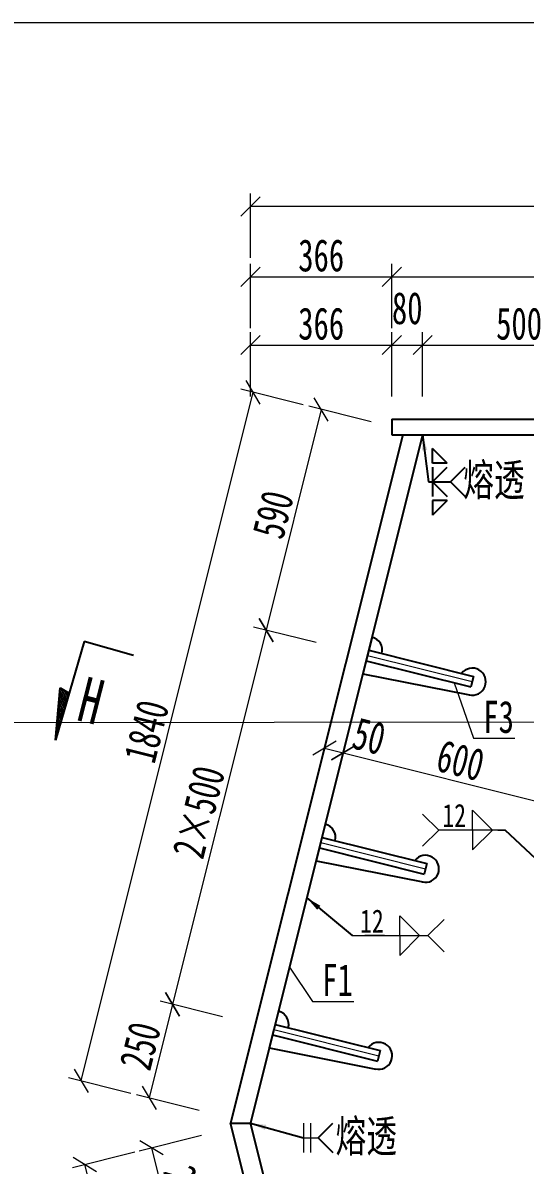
# Model space of a CAD drawing. Header units: millimetres. Extents: x -411717 to -116098, y 0 to 693159.
# Drawn here: x -182205 to -180903, y 370109 to 373071 of the extents above; entities that cross this region are included whole.
import ezdxf
from ezdxf.enums import TextEntityAlignment as Align

# ---------------------------------------------------------------- set-up
doc = ezdxf.new("R2010")
doc.units = ezdxf.units.MM
doc.header["$LTSCALE"] = 2
doc.header["$PDMODE"] = 3
doc.header["$PDSIZE"] = -10
doc.layers.get('Defpoints').update_dxf_attribs({"color": 8, "lineweight": 9})
doc.layers.add('dim', color=3, linetype='Continuous')
doc.layers.add('焊缝', color=7, linetype='Continuous')
for name, color, linetype, lineweight in [('文字', 7, 'Continuous', 15), ('标注', 4, 'Continuous', 13), ('横隔板', 6, 'Continuous', 25), ('细实线', 4, 'Continuous', 15), ('钢板粗线', 1, 'Continuous', 25)]:
    doc.layers.add(name, color=color, linetype=linetype, lineweight=lineweight)
doc.styles.add('111', font='仿宋_GB2312.ttf', dxfattribs={"width": 0.7})
doc.styles.add('BM_Dim', font='仿宋_GB2312.ttf', dxfattribs={"width": 0.85})
doc.styles.add('SMEDI', font='仿宋_GB2312.ttf', dxfattribs={"width": 0.75})
doc.styles.get("Standard").update_dxf_attribs({"font": '仿宋_GB2312.ttf'})
doc.dimstyles.new('200', dxfattribs={"dimscale": 0, "dimtxt": 2.5, "dimasz": 1.5, "dimexe": 1, "dimexo": 1, "dimgap": 0.4, "dimtad": 1, "dimdec": 0, "dimdsep": 46, "dimtxsty": '111', "dimblk": 'OBLIQUE', "dimcen": 0, "dimclrd": 256, "dimclre": 256, "dimclrt": 256, "dimadec": 1, "dimazin": 2, "dimtfac": 1, "dimtdec": 0, "dimtmove": 2, "dimatfit": 3, "dimfxl": 4, "dimfxlon": 1, "dimtolj": 1, "dimlwd": -1, "dimlwe": -1, "dimarcsym": 0})
doc.dimstyles.new('MSteel_1.0_1.0', dxfattribs={"dimtxt": 3, "dimasz": 1.2, "dimexe": 1, "dimexo": 1, "dimgap": 1, "dimtad": 3, "dimtoh": 1, "dimdec": 0, "dimzin": 0, "dimdsep": 46, "dimtxsty": 'Standard', "dimblk": 'ARCHTICK', "dimcen": 0.09, "dimclrd": 3, "dimclre": 3, "dimadec": 0, "dimazin": 0, "dimtfac": 1, "dimtdec": 4, "dimtofl": 0, "dimtmove": 0, "dimatfit": 3, "dimfxl": 1, "dimtolj": 1, "dimtzin": 0, "dimarcsym": 0})

# ---------------------------------------------------------------- blocks, each defined once
blk = doc.blocks.new('_Oblique')
at = {"color": 0, "linetype": 'ByBlock', "lineweight": -2}
blk.add_line((-0.5, -0.5), (0.5, 0.5), dxfattribs=at)
blk = doc.blocks.new('*D921')
at = {"layer": 'Defpoints', "color": 0, "transparency": 16777216}
for p in [(-181168.7, 372235.5), (-181248.7, 372002.9), (-181168.7, 372002.9)]:
    blk.add_point(p, dxfattribs=at)
at = {"layer": '细实线', "transparency": 16777216}
for p, q in [((-181248.7, 372102.2), (-181248.7, 372268.9)), ((-181168.7, 372102.2), (-181168.7, 372268.9)), ((-181248.7, 372235.5), (-181168.7, 372235.5))]:
    blk.add_line(p, q, dxfattribs=at)
at = {"layer": '细实线', "transparency": 16777216, "xscale": 49.99999999999995, "yscale": 49.99999999999995, "zscale": 49.99999999999995, "rotation": 180}
blk.add_blockref('_Oblique', (-181248.7, 372235.5), dxfattribs=at)
at = {"layer": '细实线', "transparency": 16777216, "xscale": 49.99999999999995, "yscale": 49.99999999999995, "zscale": 49.99999999999995}
blk.add_blockref('_Oblique', (-181168.7, 372235.5), dxfattribs=at)
at = {"layer": '细实线', "transparency": 16777216, "insert": (-181208.7, 372330.5), "char_height": 83.33, "attachment_point": 5, "style": '111'}
blk.add_mtext('\\A1;80', dxfattribs=at)
blk = doc.blocks.new('*D890')
at = {"layer": 'Defpoints', "color": 0, "transparency": 16777216}
for p in [(-180668.7, 372235.5), (-181168.7, 372002.9), (-180668.7, 372002.9)]:
    blk.add_point(p, dxfattribs=at)
at = {"layer": '细实线', "transparency": 16777216}
for p, q in [((-181168.7, 372102.2), (-181168.7, 372268.9)), ((-180668.7, 372102.2), (-180668.7, 372268.9)), ((-181168.7, 372235.5), (-180668.7, 372235.5))]:
    blk.add_line(p, q, dxfattribs=at)
at = {"layer": '细实线', "transparency": 16777216, "xscale": 49.99999999999995, "yscale": 49.99999999999995, "zscale": 49.99999999999995, "rotation": 180}
blk.add_blockref('_Oblique', (-181168.7, 372235.5), dxfattribs=at)
at = {"layer": '细实线', "transparency": 16777216, "xscale": 49.99999999999995, "yscale": 49.99999999999995, "zscale": 49.99999999999995}
blk.add_blockref('_Oblique', (-180668.7, 372235.5), dxfattribs=at)
at = {"layer": '细实线', "transparency": 16777216, "insert": (-180918.7, 372290.5), "char_height": 83.33, "attachment_point": 5, "style": '111'}
blk.add_mtext('\\A1;500', dxfattribs=at)
blk = doc.blocks.new('*D892')
at = {"layer": 'Defpoints', "color": 0, "transparency": 16777216}
for p in [(-179481.2, 372412.4), (-181248.7, 372002.9), (-179481.2, 372002.9)]:
    blk.add_point(p, dxfattribs=at)
at = {"layer": '细实线', "transparency": 16777216}
for p, q in [((-181248.7, 372279.1), (-181248.7, 372445.7)), ((-179481.2, 372279.1), (-179481.2, 372445.7)), ((-181248.7, 372412.4), (-179481.2, 372412.4))]:
    blk.add_line(p, q, dxfattribs=at)
at = {"layer": '细实线', "transparency": 16777216, "xscale": 49.99999999999995, "yscale": 49.99999999999995, "zscale": 49.99999999999995, "rotation": 180}
blk.add_blockref('_Oblique', (-181248.7, 372412.4), dxfattribs=at)
at = {"layer": '细实线', "transparency": 16777216, "xscale": 49.99999999999995, "yscale": 49.99999999999995, "zscale": 49.99999999999995}
blk.add_blockref('_Oblique', (-179481.2, 372412.4), dxfattribs=at)
at = {"layer": '细实线', "transparency": 16777216, "insert": (-180364.9, 372467.4), "char_height": 83.33, "attachment_point": 5, "style": '111'}
blk.add_mtext('\\A1;1768', dxfattribs=at)
blk = doc.blocks.new('*D893')
at = {"layer": 'Defpoints', "color": 0, "transparency": 16777216}
for p in [(-181248.7, 372412.4), (-181248.7, 372179.8), (-181614.9, 370394.8)]:
    blk.add_point(p, dxfattribs=at)
at = {"layer": '细实线', "transparency": 16777216}
for p, q in [((-181614.9, 372279.1), (-181614.9, 372445.7)), ((-181248.7, 372279.1), (-181248.7, 372445.7)), ((-181614.9, 372412.4), (-181248.7, 372412.4))]:
    blk.add_line(p, q, dxfattribs=at)
at = {"layer": '细实线', "transparency": 16777216, "xscale": 49.99999999999995, "yscale": 49.99999999999995, "zscale": 49.99999999999995, "rotation": 180}
blk.add_blockref('_Oblique', (-181614.9, 372412.4), dxfattribs=at)
at = {"layer": '细实线', "transparency": 16777216, "xscale": 49.99999999999995, "yscale": 49.99999999999995, "zscale": 49.99999999999995}
blk.add_blockref('_Oblique', (-181248.7, 372412.4), dxfattribs=at)
at = {"layer": '细实线', "transparency": 16777216, "insert": (-181431.8, 372467.4), "char_height": 83.33, "attachment_point": 5, "style": '111'}
blk.add_mtext('\\A1;366', dxfattribs=at)
blk = doc.blocks.new('*D879')
at = {"layer": 'Defpoints', "color": 0, "transparency": 16777216}
for p in [(-181418.7, 371208.7), (-181370.2, 371196.6), (-181375, 371177.8)]:
    blk.add_point(p, dxfattribs=at)
at = {"layer": '细实线', "transparency": 16777216}
for p, q in [((-181423.5, 371189.9), (-181431.5, 371157.6)), ((-181423.5, 371189.9), (-181375, 371177.8)), ((-181375, 371177.8), (-181383, 371145.4))]:
    blk.add_line(p, q, dxfattribs=at)
at = {"layer": '细实线', "transparency": 16777216, "xscale": 50, "yscale": 50, "zscale": 50}
for p, rotation in [((-181423.5, 371189.9), 165.9637565320897), ((-181375, 371177.8), 345.9637565320897)]:
    blk.add_blockref('_Oblique', p, dxfattribs=dict(at, rotation=rotation))
at = {"layer": '细实线', "transparency": 16777216, "insert": (-181307.4, 371221.4), "char_height": 83.33, "attachment_point": 5, "rotation": 345.9638, "style": '111'}
blk.add_mtext('\\A1;50', dxfattribs=at)
blk = doc.blocks.new('28-280加劲 有过焊孔')
at = {"layer": 'Defpoints'}
blk.add_line((0, 0), (0, -280), dxfattribs=at)
at = {"layer": '钢板粗线'}
for p, q in [((49, 0), (-49, 0)), ((-49, 0), (-35, -281.2)), ((-14, 0), (-14, -280)), ((14, 0), (14, -280)), ((14, -280), (-14, -280))]:
    blk.add_line(p, q, dxfattribs=at)
for centre, start, end in [((14, 0), 270, 0), ((0, -280), 180, 66.4218)]:
    blk.add_arc(centre, 35, start, end, dxfattribs=at)
blk = doc.blocks.new('*D882')
at = {"layer": 'Defpoints', "color": 0, "transparency": 16777216}
for p in [(-181396.9, 371090), (-180792.9, 371032.3), (-180814.8, 370944.5)]:
    blk.add_point(p, dxfattribs=at)
at = {"layer": '标注', "transparency": 16777216}
for p, q in [((-181388.8, 371122.4), (-181366.9, 371210.1)), ((-181375, 371177.8), (-180792.9, 371032.3)), ((-180806.7, 370976.8), (-180784.8, 371064.6))]:
    blk.add_line(p, q, dxfattribs=at)
at = {"layer": '标注', "transparency": 16777216, "xscale": 49.99999999999987, "yscale": 49.99999999999987, "zscale": 49.99999999999987}
for p, rotation in [((-181375, 371177.8), 165.9637565320708), ((-180792.9, 371032.3), 345.9637565320708)]:
    blk.add_blockref('_Oblique', p, dxfattribs=dict(at, rotation=rotation))
at = {"layer": '标注', "transparency": 16777216, "insert": (-181070.6, 371158.4), "char_height": 83.33, "attachment_point": 5, "rotation": 345.9638, "style": '111'}
blk.add_mtext('\\A1;600', dxfattribs=at)
blk = doc.blocks.new('*D900')
at = {"layer": 'Defpoints', "color": 0, "transparency": 16777216}
for p in [(-181248.7, 372235.5), (-181248.7, 372042.9), (-181614.9, 370217.9)]:
    blk.add_point(p, dxfattribs=at)
at = {"layer": '标注', "transparency": 16777216}
for p, q in [((-181614.9, 372102.2), (-181614.9, 372268.9)), ((-181248.7, 372102.2), (-181248.7, 372268.9)), ((-181614.9, 372235.5), (-181248.7, 372235.5))]:
    blk.add_line(p, q, dxfattribs=at)
at = {"layer": '标注', "transparency": 16777216, "xscale": 50, "yscale": 50, "zscale": 50, "rotation": 180}
blk.add_blockref('_Oblique', (-181614.9, 372235.5), dxfattribs=at)
at = {"layer": '标注', "transparency": 16777216, "xscale": 50, "yscale": 50, "zscale": 50}
blk.add_blockref('_Oblique', (-181248.7, 372235.5), dxfattribs=at)
at = {"layer": '标注', "transparency": 16777216, "insert": (-181431.8, 372290.5), "char_height": 83.33, "attachment_point": 5, "style": '111'}
blk.add_mtext('\\A1;366', dxfattribs=at)
blk = doc.blocks.new('*D888')
at = {"layer": 'Defpoints', "color": 0, "transparency": 16777216}
for p in [(-181614.9, 372594.9), (-181614.9, 370217.9), (-179114.9, 370217.9)]:
    blk.add_point(p, dxfattribs=at)
at = {"layer": '标注', "transparency": 16777216}
for p, q in [((-181614.9, 372461.6), (-181614.9, 372628.3)), ((-179114.9, 372461.6), (-179114.9, 372628.3)), ((-179114.9, 372594.9), (-181614.9, 372594.9))]:
    blk.add_line(p, q, dxfattribs=at)
at = {"layer": '标注', "transparency": 16777216, "xscale": 50, "yscale": 50, "zscale": 50, "rotation": 180}
blk.add_blockref('_Oblique', (-181614.9, 372594.9), dxfattribs=at)
at = {"layer": '标注', "transparency": 16777216, "xscale": 50, "yscale": 50, "zscale": 50}
blk.add_blockref('_Oblique', (-179114.9, 372594.9), dxfattribs=at)
at = {"layer": '标注', "transparency": 16777216, "insert": (-180364.9, 372649.9), "char_height": 83.33, "attachment_point": 5, "style": '111'}
blk.add_mtext('\\A1;2500', dxfattribs=at)
blk = doc.blocks.new('*D901')
at = {"layer": 'Defpoints', "color": 0, "transparency": 16777216}
for p in [(-181168.7, 372002.9), (-181574.6, 371496.3), (-181311.7, 371430.6)]:
    blk.add_point(p, dxfattribs=at)
at = {"layer": '标注', "transparency": 16777216}
for p, q in [((-181431.5, 372068.6), (-181574.6, 371496.3)), ((-181302.1, 372036.3), (-181463.8, 372076.7)), ((-181445.2, 371464), (-181606.9, 371504.4))]:
    blk.add_line(p, q, dxfattribs=at)
at = {"layer": '标注', "transparency": 16777216, "xscale": 50, "yscale": 50, "zscale": 50}
for p, rotation in [((-181431.5, 372068.6), 75.96375653207079), ((-181574.6, 371496.3), 255.9637565320708)]:
    blk.add_blockref('_Oblique', p, dxfattribs=dict(at, rotation=rotation))
at = {"layer": '标注', "transparency": 16777216, "insert": (-181556.4, 371795.8), "char_height": 83.33, "attachment_point": 5, "rotation": 75.9638, "style": '111'}
blk.add_mtext('\\A1;590', dxfattribs=at)
blk = doc.blocks.new('*D902')
at = {"layer": 'Defpoints', "color": 0, "transparency": 16777216}
for p in [(-181311.7, 371430.6), (-181817.1, 370526.2), (-181554.3, 370460.5)]:
    blk.add_point(p, dxfattribs=at)
at = {"layer": '标注', "transparency": 16777216}
for p, q in [((-181574.6, 371496.3), (-181817.1, 370526.2)), ((-181445.2, 371464), (-181606.9, 371504.4)), ((-181687.8, 370493.8), (-181849.4, 370534.3))]:
    blk.add_line(p, q, dxfattribs=at)
at = {"layer": '标注', "transparency": 16777216, "xscale": 50, "yscale": 50, "zscale": 50}
for p, rotation in [((-181574.6, 371496.3), 75.96375653227496), ((-181817.1, 370526.2), 255.9637565322749)]:
    blk.add_blockref('_Oblique', p, dxfattribs=dict(at, rotation=rotation))
at = {"layer": '标注', "transparency": 16777216, "insert": (-181749.2, 371024.6), "char_height": 83.33, "attachment_point": 5, "rotation": 75.9638, "style": '111'}
blk.add_mtext('\\A1;2×500', dxfattribs=at)
blk = doc.blocks.new('*D889')
at = {"layer": 'Defpoints', "color": 0, "transparency": 16777216}
for p in [(-181554.3, 370460.5), (-181877.7, 370283.6), (-181614.9, 370217.9)]:
    blk.add_point(p, dxfattribs=at)
at = {"layer": '标注', "transparency": 16777216}
for p, q in [((-181817.1, 370526.2), (-181877.7, 370283.6)), ((-181687.8, 370493.8), (-181849.4, 370534.3)), ((-181748.4, 370251.3), (-181910.1, 370291.7))]:
    blk.add_line(p, q, dxfattribs=at)
at = {"layer": '标注', "transparency": 16777216, "xscale": 50, "yscale": 50, "zscale": 50}
for p, rotation in [((-181817.1, 370526.2), 75.96375653127112), ((-181877.7, 370283.6), 255.9637565312711)]:
    blk.add_blockref('_Oblique', p, dxfattribs=dict(at, rotation=rotation))
at = {"layer": '标注', "transparency": 16777216, "insert": (-181900.8, 370418.2), "char_height": 83.33, "attachment_point": 5, "rotation": 75.9638, "style": '111'}
blk.add_mtext('\\A1;250', dxfattribs=at)
blk = doc.blocks.new('*D903')
at = {"layer": 'Defpoints', "color": 0, "transparency": 16777216}
for p in [(-181614.9, 370217.9), (-181554.3, 369975.4), (-181810.7, 369911.3)]:
    blk.add_point(p, dxfattribs=at)
at = {"layer": '标注', "transparency": 16777216}
for p, q in [((-181742, 370186.2), (-181903.7, 370145.7)), ((-181871.4, 370153.8), (-181810.7, 369911.3)), ((-181681.4, 369943.6), (-181843.1, 369903.2))]:
    blk.add_line(p, q, dxfattribs=at)
at = {"layer": '标注', "transparency": 16777216, "xscale": 50, "yscale": 50, "zscale": 50}
for p, rotation in [((-181871.4, 370153.8), 104.0362434674702), ((-181810.7, 369911.3), 284.0362434674703)]:
    blk.add_blockref('_Oblique', p, dxfattribs=dict(at, rotation=rotation))
at = {"layer": '标注', "transparency": 16777216, "insert": (-181787.7, 370045.9), "char_height": 83.33, "attachment_point": 5, "rotation": 284.0362, "style": '111'}
blk.add_mtext('\\A1;250', dxfattribs=at)
blk = doc.blocks.new('*D906')
at = {"layer": 'Defpoints', "color": 0, "transparency": 16777216}
for p in [(-181614.9, 370217.9), (-182044.4, 370110.5), (-181168.7, 368432.9)]:
    blk.add_point(p, dxfattribs=at)
at = {"layer": '标注', "transparency": 16777216}
for p, q in [((-181915.1, 370142.9), (-182076.8, 370102.5)), ((-181598.2, 368325.5), (-182044.4, 370110.5)), ((-181468.8, 368357.9), (-181630.5, 368317.5))]:
    blk.add_line(p, q, dxfattribs=at)
at = {"layer": '标注', "transparency": 16777216, "xscale": 50, "yscale": 50, "zscale": 50}
for p, rotation in [((-182044.4, 370110.5), 104.036243467926), ((-181598.2, 368325.5), 284.036243467926)]:
    blk.add_blockref('_Oblique', p, dxfattribs=dict(at, rotation=rotation))
at = {"layer": '标注', "transparency": 16777216, "insert": (-181767.9, 369231.4), "char_height": 83.33, "attachment_point": 5, "rotation": 284.0362, "style": '111'}
blk.add_mtext('\\A1;1840', dxfattribs=at)
blk = doc.blocks.new('*D907')
at = {"layer": 'Defpoints', "color": 0, "transparency": 16777216}
for p in [(-181608, 372112.8), (-181168.7, 372002.9), (-181614.9, 370217.9)]:
    blk.add_point(p, dxfattribs=at)
at = {"layer": '标注', "transparency": 16777216}
for p, q in [((-182054.3, 370327.8), (-181608, 372112.8)), ((-181478.7, 372080.4), (-181640.4, 372120.8)), ((-181924.9, 370295.4), (-182086.6, 370335.8))]:
    blk.add_line(p, q, dxfattribs=at)
at = {"layer": '标注', "transparency": 16777216, "xscale": 50, "yscale": 50, "zscale": 50}
for p, rotation in [((-181608, 372112.8), 75.96375653207353), ((-182054.3, 370327.8), 255.9637565320735)]:
    blk.add_blockref('_Oblique', p, dxfattribs=dict(at, rotation=rotation))
at = {"layer": '标注', "transparency": 16777216, "insert": (-181884.5, 371233.6), "char_height": 83.33, "attachment_point": 5, "rotation": 75.9638, "style": '111'}
blk.add_mtext('\\A1;1840', dxfattribs=at)
blk = doc.blocks.new('_ArchTick')
at = {"color": 0, "linetype": 'ByBlock', "const_width": 0.15}
blk.add_lwpolyline([(-0.5, -0.5), (0.5, 0.5)], dxfattribs=at)
blk = doc.blocks.new('剖面箭头')
at = {"layer": '钢板粗线', "ltscale": 10}
h = blk.add_hatch(dxfattribs=at)
h.set_pattern_fill('ANSI31', color=256, style=0)
h.set_pattern_definition([(45, (-182.99888, -777.8594), (-0.088388348, 0.088388348), [])])
h.paths.add_polyline_path([(6, -3), (3.15, -3), (3, -3.6)])
for p, q in [((0, 0), (0, -3)), ((0, -3), (6, -3)), ((6, -3), (3, -3.6)), ((3, -3.6), (3.15, -3))]:
    blk.add_line(p, q, dxfattribs=at)

msp = doc.modelspace()

# ---------------------------------------------------------------- linework, layer by layer
at = {"layer": '标注'}
for p, q in [((-141948.3, 373070.7), (-216405.5, 373070.7)), ((-192026.5, 371244), (-170984.3, 371271.9)), ((-181478, 370217.9), (-181478, 370142.3)), ((-181459.3, 370217.9), (-181459.3, 370142.3)), ((-181478, 370180.1), (-181439.5, 370180.1))]:
    msp.add_line(p, q, dxfattribs=at)
at = {"layer": '横隔板', "color": 2, "ltscale": 550}
for p, q in [((-181248.7, 372042.9), (-179481.2, 372042.9)), ((-181248.7, 372042.9), (-181248.7, 372002.9)), ((-181220.2, 372002.9), (-181666.5, 370217.9)), ((-181168.7, 372002.9), (-181614.9, 370217.9)), ((-181248.7, 372002.9), (-179481.2, 372002.9)), ((-181220.2, 368432.9), (-181666.5, 370217.9)), ((-181666.5, 370217.9), (-181614.9, 370217.9)), ((-181168.7, 368432.9), (-181614.9, 370217.9))]:
    msp.add_line(p, q, dxfattribs=at)
at = {"layer": '焊缝', "color": 4}
for p, q in [((-181168.7, 372002.9), (-181153.2, 371880.8)), ((-181105.5, 371929.4), (-181143.3, 371967.2)), ((-181143.3, 371929.4), (-181143.3, 371967.2)), ((-181105.5, 371929.4), (-181143.3, 371929.4)), ((-181143.3, 371880.8), (-181105.5, 371918.6)), ((-181143.3, 371918.6), (-181143.3, 371843)), ((-181096.5, 371880.8), (-181058.7, 371918.6)), ((-181153.2, 371880.8), (-181096.5, 371880.8)), ((-181143.3, 371880.8), (-181105.5, 371843)), ((-181096.5, 371880.8), (-181058.7, 371843)), ((-181105.5, 371832.2), (-181143.3, 371832.2)), ((-181143.3, 371832.2), (-181143.3, 371794.4)), ((-181105.5, 371832.2), (-181143.3, 371794.4)), ((-181614.9, 370217.9), (-181478, 370180.1)), ((-181439.5, 370180.1), (-181401.7, 370217.9)), ((-181439.5, 370180.1), (-181401.7, 370142.3))]:
    msp.add_line(p, q, dxfattribs=at)
for points in [[(-181170.3, 371961.9), (-181156.9, 371963.6), (-181168.7, 372002.9)], [(-181577.7, 370200.6), (-181574.1, 370213.7), (-181614.9, 370217.9)]]:
    msp.add_solid(points, dxfattribs=at)
at = {"layer": '细实线'}
for p, q in [((-181087, 371360), (-181037.2, 371215.8)), ((-181037.2, 371215.8), (-180929.9, 371215.8)), ((-181127.1, 370978), (-181168.8, 371019.6)), ((-181039.3, 370978), (-181039.3, 371029.3)), ((-180987.9, 370978), (-181039.3, 371029.3)), ((-181127.1, 370978), (-181168.8, 370936.3)), ((-180955.2, 370978), (-181127.1, 370978)), ((-181039.3, 370978), (-181039.3, 370926.7)), ((-180987.9, 370978), (-181039.3, 370926.7)), ((-180973.7, 370978), (-180955.2, 370978)), ((-181228.2, 370704.3), (-181228.2, 370755.6)), ((-181176.9, 370704.3), (-181228.2, 370755.6)), ((-181154.9, 370704.3), (-181113.3, 370745.9)), ((-181351.2, 370704.3), (-181154.9, 370704.3)), ((-181267.4, 370704.3), (-181318.7, 370704.3)), ((-181267.4, 370704.3), (-181318.7, 370704.3)), ((-181228.2, 370704.3), (-181228.2, 370652.9)), ((-181176.9, 370704.3), (-181228.2, 370652.9)), ((-181154.9, 370704.3), (-181113.3, 370662.6)), ((-181513.7, 370622.9), (-181454.7, 370533.5)), ((-181454.7, 370533.5), (-181347.4, 370533.5))]:
    msp.add_line(p, q, dxfattribs=at)

# ---------------------------------------------------------------- block references
at = {"layer": 'dim', "xscale": 44.44444444444441, "yscale": 44.44444444444441, "zscale": 44.44444444444441, "rotation": 253.9449255486168}
msp.add_blockref('剖面箭头', (-181918.2, 371430.2), dxfattribs=at)
at = {"layer": '细实线', "rotation": 75.96375653227747}
for p in [(-181311.7, 371430.6), (-181433, 370945.5), (-181554.3, 370460.5)]:
    msp.add_blockref('28-280加劲 有过焊孔', p, dxfattribs=at)

# ---------------------------------------------------------------- texts
at = {"layer": '文字', "style": 'BM_Dim', "width": 0.7}
msp.add_text('H', height=116.7, rotation=345.7622, dxfattribs=at).set_placement((-182042.4, 371257.1), align=Align.CENTER)
at = {"layer": '细实线', "width": 0.7}
for s, p in [('熔透', (-181063.5, 371844.1)), ('F3', (-181011.5, 371229.9)), ('F1', (-181429.1, 370547.6)), ('熔透', (-181394.5, 370143))]:
    msp.add_text(s, height=83.33, dxfattribs=at).set_placement(p)
at = {"layer": '细实线', "style": 'SMEDI', "width": 0.75}
for p in [(-181117.6, 371015.9), (-181331, 370742.2)]:
    msp.add_text('12', height=60, dxfattribs=at).set_placement(p, align=Align.MIDDLE_LEFT)

# ---------------------------------------------------------------- dimensions: what is measured, and where the dimension line sits
at = {"layer": '标注'}
for base, p1, p2, picture, middle in [((-181614.9, 372594.9), (-179114.9, 370217.9), (-181614.9, 370217.9), '*D888', (-180364.9, 372649.9)), ((-181248.7, 372235.5), (-181614.9, 370217.9), (-181248.7, 372042.9), '*D900', (-181431.8, 372290.5))]:
    dim = msp.add_linear_dim(base=base, p1=p1, p2=p2, dimstyle='200', override={"dimscale": 33.333333, "dimarcsym": 1}, dxfattribs=at)
    dim.commit()
    dim.dimension.update_dxf_attribs({"geometry": picture, "text_midpoint": middle})
for p1, p2, distance, picture, middle in [((-181614.9, 370217.9), (-181168.7, 372002.9), 452.9, '*D907', (-181884.5, 371233.6)), ((-181168.7, 372002.9), (-181311.7, 371430.6), -270.9, '*D901', (-181556.4, 371795.8)), ((-181396.9, 371090), (-180814.8, 370944.5), 90.4, '*D882', (-181070.6, 371158.4)), ((-181554.3, 370460.5), (-181614.9, 370217.9), -270.9, '*D889', (-181900.8, 370418.2)), ((-181168.7, 368432.9), (-181614.9, 370217.9), 442.7, '*D906', (-181767.9, 369231.4)), ((-181614.9, 370217.9), (-181554.3, 369975.4), -264.3, '*D903', (-181787.7, 370045.9))]:
    dim = msp.add_aligned_dim(p1=p1, p2=p2, distance=distance, dimstyle='200', override={"dimscale": 33.333333, "dimarcsym": 1}, dxfattribs=at)
    dim.commit()
    dim.dimension.update_dxf_attribs({"geometry": picture, "text_midpoint": middle})
dim = msp.add_aligned_dim(p1=(-181311.7, 371430.6), p2=(-181554.3, 370460.5), distance=-270.9, text='2×500', dimstyle='200', override={"dimscale": 33.333333, "dimarcsym": 1}, dxfattribs=at)
dim.commit()
dim.dimension.update_dxf_attribs({"geometry": '*D902', "text_midpoint": (-181749.2, 371024.6)})
at = {"layer": '细实线'}
for base, p1, p2, picture, middle in [((-181248.7, 372412.4), (-181614.9, 370394.8), (-181248.7, 372179.8), '*D893', (-181431.8, 372467.4)), ((-179481.1633446, 372412.4013932), (-181248.6633446, 372002.9243596), (-179481.1633446, 372002.9243596), '*D892', (-180364.9133446, 372467.4013932)), ((-181168.7, 372235.5), (-181248.7, 372002.9), (-181168.7, 372002.9), '*D921', (-181208.7, 372330.5)), ((-180668.7, 372235.5), (-181168.7, 372002.9), (-180668.7, 372002.9), '*D890', (-180918.7, 372290.5))]:
    dim = msp.add_linear_dim(base=base, p1=p1, p2=p2, dimstyle='200', override={"dimscale": 33.333333, "dimarcsym": 1}, dxfattribs=at)
    dim.commit()
    dim.dimension.update_dxf_attribs({"geometry": picture, "text_midpoint": middle})
dim = msp.add_linear_dim(base=(-181375, 371177.8), p1=(-181418.7, 371208.7), p2=(-181370.2, 371196.6), angle=345.9638, dimstyle='200', override={"dimscale": 33.333333, "dimfxl": 1.5, "dimarcsym": 1}, dxfattribs=at)
dim.commit()
dim.dimension.update_dxf_attribs({"geometry": '*D879', "text_midpoint": (-181307.4, 371221.4), "dimtype": 161})

# ---------------------------------------------------------------- leaders
for points in [[(-180835.3, 370866.1), (-180955.2, 370978)], [(-181468.8, 370802.2), (-181351.2, 370704.3)]]:
    msp.add_leader(points, dimstyle='MSteel_1.0_1.0', override={"dimscale": 33.333333, "dimclrd": 256}, dxfattribs=at)

doc.saveas('drawing.dxf')
